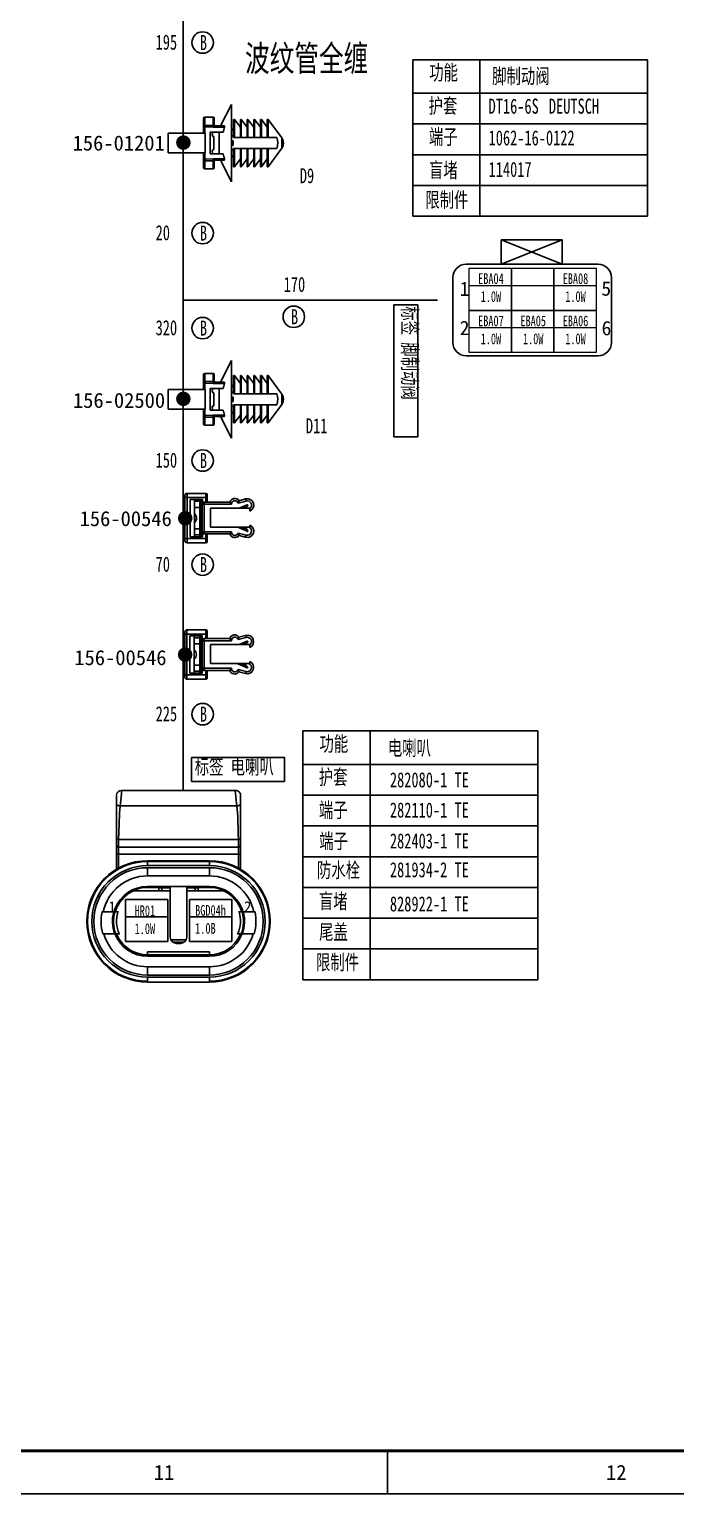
# Model space of a CAD drawing. Header units: millimetres. Extents: x 1543 to 5748, y 1576 to 2417.
# Drawn here: x 2616.5 to 2766.7, y 1576.3 to 1916.8 of the extents above; entities that cross this region are included whole.
import ezdxf

# ---------------------------------------------------------------- set-up
doc = ezdxf.new("R2010")
doc.units = ezdxf.units.MM
doc.layers.get('0').update_dxf_attribs({"lineweight": 25})
doc.layers.add('11文本层', color=255, linetype='Continuous')
for name, color, linetype, lineweight in [('1轮廓实线层', 7, 'Continuous', 50), ('6文字层', 3, 'Continuous', 25), ('_0', 7, 'Continuous', 25), ('_1轮廓实线层', 7, 'Continuous', 40), ('图框层', 7, 'Continuous', 25), ('基本型', 7, 'Continuous', 18)]:
    doc.layers.add(name, color=color, linetype=linetype, lineweight=lineweight)
doc.styles.get("Standard").update_dxf_attribs({"font": ''})
doc.styles.add('仿宋体', font='', dxfattribs={"width": 0.7, "height": 3.5})
doc.styles.add('仿宋体GB2312', font='', dxfattribs={"width": 0.7})
doc.styles.add('标准', font='fangsong.ttf', dxfattribs={"width": 0.7, "height": 3.5})
doc.styles.get('Standard').set_extended_font_data('SimSun')
doc.styles.get('仿宋体').set_extended_font_data('SimSun')
doc.styles.get('仿宋体GB2312').set_extended_font_data('SimSun')

# ---------------------------------------------------------------- blocks, each defined once
blk = doc.blocks.new('ZwmFrameMain_A0X5^_^分区图框^_^landscape')
at = {"color": 3}
blk.add_line((1131.38, 0), (1131.38, -10), dxfattribs=at)
at = {"lineweight": 50}
blk.add_line((4170, 0), (0, 0), dxfattribs=at)
at = {"layer": '图框层', "color": 1}
blk.add_line((4180, -10), (-25, -10), dxfattribs=at)
at = {"color": 3, "char_height": 3.5, "attachment_point": 1}
for s, insert in [('11', (1077.03, -3.29)), ('12', (1182.15, -3.29))]:
    blk.add_mtext_dynamic_manual_height_columns(s, width=5.7094, gutter_width=1, heights=[0], dxfattribs=dict(at, insert=insert))

msp = doc.modelspace()

# ---------------------------------------------------------------- hatches: boundary and pattern name
at = {"layer": '_1轮廓实线层', "linetype": 'ByBlock', "lineweight": -2}
h = msp.add_hatch(color=0, dxfattribs=at)
h.dxf.hatch_style = 1
edge = h.paths.add_edge_path()
edge.add_ellipse((2652.3, 1890.46), major_axis=(0, 1.7), ratio=1, start_angle=0, end_angle=360, ccw=False)
h = msp.add_hatch(color=0, dxfattribs=at)
h.dxf.hatch_style = 1
edge = h.paths.add_edge_path()
edge.add_ellipse((2652.3, 1830.87), major_axis=(0, 1.7), ratio=1, start_angle=0, end_angle=360, ccw=False)
h = msp.add_hatch(color=0, dxfattribs=at)
h.dxf.hatch_style = 1
edge = h.paths.add_edge_path()
edge.add_ellipse((2652.73, 1803.1), major_axis=(1.7, 0), ratio=1, start_angle=0, end_angle=360, ccw=False)
h = msp.add_hatch(color=0, dxfattribs=at)
h.dxf.hatch_style = 1
edge = h.paths.add_edge_path()
edge.add_ellipse((2652.71, 1771.39), major_axis=(1.7, 0), ratio=1, start_angle=0, end_angle=360, ccw=False)

# ---------------------------------------------------------------- linework, layer by layer
for p, q in [((2660.94, 1894.35), (2663.49, 1899.35)), ((2663.49, 1881.35), (2663.49, 1899.35)), ((2656.99, 1894.27), (2656.99, 1896.05)), ((2656.99, 1894.13), (2656.99, 1894.27)), ((2656.99, 1894.13), (2657.29, 1894.13)), ((2656.99, 1894.13), (2656.99, 1892.65)), ((2657.29, 1896.35), (2657.29, 1894.47)), ((2657.49, 1896.35), (2657.29, 1896.35)), ((2657.49, 1894.47), (2657.29, 1894.47)), ((2657.29, 1894.47), (2657.29, 1894.13)), ((2657.29, 1894.13), (2657.49, 1894.13)), ((2657.29, 1892.65), (2657.29, 1894.13)), ((2657.49, 1896.35), (2659.19, 1896.35)), ((2659.19, 1894.47), (2657.49, 1894.47)), ((2657.49, 1894.13), (2659.19, 1894.04)), ((2659.19, 1894.47), (2659.19, 1896.35)), ((2659.19, 1894.47), (2659.19, 1894.13)), ((2659.49, 1894.04), (2659.19, 1894.04)), ((2659.49, 1896.05), (2659.49, 1894.35)), ((2661.87, 1894.35), (2659.49, 1894.35)), ((2661.87, 1894.04), (2659.49, 1894.04)), ((2661.87, 1894.35), (2661.87, 1894.04)), ((2663.79, 1893.55), (2663.49, 1893.55)), ((2663.89, 1893.45), (2663.89, 1893.31)), ((2663.99, 1895.85), (2663.99, 1891.65)), ((2663.99, 1895.85), (2664.19, 1895.85)), ((2663.99, 1893.35), (2663.99, 1895.12)), ((2664.19, 1895.85), (2664.19, 1891.65)), ((2665.55, 1894.03), (2664.19, 1895.85)), ((2665.55, 1895.85), (2665.55, 1891.65)), ((2665.55, 1895.85), (2665.75, 1895.85)), ((2665.55, 1894.03), (2665.55, 1895.12)), ((2665.75, 1895.85), (2665.75, 1891.65)), ((2667.11, 1894.03), (2665.75, 1895.85)), ((2667.11, 1895.85), (2667.11, 1891.65)), ((2667.11, 1895.85), (2667.31, 1895.85)), ((2667.11, 1894.03), (2667.11, 1895.12)), ((2667.31, 1895.85), (2667.31, 1891.65)), ((2668.67, 1894.03), (2667.31, 1895.85)), ((2668.67, 1895.85), (2668.67, 1891.65)), ((2668.67, 1895.85), (2668.87, 1895.85)), ((2668.67, 1894.03), (2668.67, 1895.12)), ((2668.87, 1895.85), (2668.87, 1891.65)), ((2670.23, 1894.03), (2668.87, 1895.85)), ((2670.23, 1895.85), (2670.23, 1891.65)), ((2670.23, 1895.85), (2670.43, 1895.85)), ((2670.23, 1894.03), (2670.23, 1895.12)), ((2670.43, 1895.85), (2670.43, 1891.65)), ((2671.79, 1894.03), (2670.43, 1895.85)), ((2671.79, 1891.65), (2671.79, 1895.85)), ((2671.79, 1895.85), (2671.99, 1895.85)), ((2671.79, 1894.03), (2671.79, 1895.12)), ((2675.2, 1891.55), (2671.99, 1895.85)), ((2671.99, 1895.85), (2671.99, 1891.65)), ((2657.4, 1892.65), (2648.79, 1892.65)), ((2648.79, 1888.05), (2648.79, 1892.65)), ((2657.4, 1888.05), (2657.4, 1892.65)), ((2661.53, 1892.85), (2658.52, 1892.85)), ((2658.52, 1892.85), (2658.52, 1892.35)), ((2658.52, 1892.35), (2658.52, 1888.35)), ((2659.19, 1891.85), (2659.39, 1891.85)), ((2659.39, 1891.85), (2659.39, 1888.85)), ((2660.59, 1892.35), (2660.59, 1892.85)), ((2660.59, 1888.35), (2660.59, 1892.35)), ((2663.49, 1893.31), (2663.89, 1893.31)), ((2663.49, 1892.01), (2663.99, 1892.01)), ((2663.79, 1890.85), (2663.49, 1890.85)), ((2663.79, 1890.85), (2663.89, 1890.85)), ((2663.79, 1890.85), (2663.79, 1889.85)), ((2663.89, 1893.35), (2663.99, 1893.35)), ((2663.89, 1890.85), (2663.89, 1889.85)), ((2663.99, 1891.65), (2664.19, 1891.65)), ((2666.05, 1891.65), (2664.19, 1891.65)), ((2665.55, 1891.65), (2665.75, 1891.65)), ((2667.61, 1891.65), (2665.75, 1891.65)), ((2666.05, 1891.65), (2666.86, 1891.65)), ((2667.11, 1891.65), (2667.31, 1891.65)), ((2669.17, 1891.65), (2667.31, 1891.65)), ((2667.61, 1891.65), (2668.42, 1891.65)), ((2668.67, 1891.65), (2668.87, 1891.65)), ((2670.73, 1891.65), (2668.87, 1891.65)), ((2669.17, 1891.65), (2669.98, 1891.65)), ((2670.23, 1891.65), (2670.43, 1891.65)), ((2672.29, 1891.65), (2670.43, 1891.65)), ((2670.73, 1891.65), (2671.54, 1891.65)), ((2671.79, 1891.65), (2671.99, 1891.65)), ((2673.99, 1891.65), (2671.99, 1891.65)), ((2672.29, 1891.65), (2673.1, 1891.65)), ((2675.2, 1890.35), (2675.2, 1891.55)), ((2675.2, 1889.16), (2675.2, 1890.35)), ((2657.4, 1888.05), (2648.79, 1888.05)), ((2656.99, 1888.05), (2656.99, 1886.58)), ((2656.99, 1886.58), (2657.29, 1886.58)), ((2656.99, 1886.44), (2656.99, 1886.58)), ((2657.29, 1886.58), (2657.29, 1888.05)), ((2657.49, 1886.58), (2657.29, 1886.58)), ((2657.29, 1886.24), (2657.29, 1886.58)), ((2659.19, 1886.67), (2657.49, 1886.58)), ((2658.52, 1888.35), (2658.52, 1887.85)), ((2661.53, 1887.85), (2658.52, 1887.85)), ((2659.19, 1888.85), (2659.39, 1888.85)), ((2659.49, 1886.67), (2659.19, 1886.67)), ((2659.19, 1886.24), (2659.19, 1886.58)), ((2661.87, 1886.67), (2659.49, 1886.67)), ((2660.59, 1887.85), (2660.59, 1888.35)), ((2661.87, 1886.67), (2661.87, 1886.35)), ((2663.79, 1889.85), (2663.49, 1889.85)), ((2663.99, 1888.75), (2663.49, 1888.78)), ((2663.49, 1887.4), (2663.89, 1887.4)), ((2663.79, 1887.15), (2663.49, 1887.15)), ((2663.79, 1889.85), (2663.89, 1889.85)), ((2663.89, 1887.4), (2663.89, 1887.25)), ((2663.89, 1887.35), (2663.99, 1887.35)), ((2663.99, 1889.05), (2664.19, 1889.05)), ((2663.99, 1889.05), (2663.99, 1884.85)), ((2665.55, 1889.05), (2664.19, 1889.05)), ((2664.19, 1884.85), (2664.19, 1889.05)), ((2665.55, 1886.68), (2664.19, 1884.85)), ((2665.55, 1889.05), (2665.75, 1889.05)), ((2665.55, 1889.05), (2665.55, 1884.85)), ((2667.11, 1889.05), (2665.75, 1889.05)), ((2665.75, 1884.85), (2665.75, 1889.05)), ((2667.11, 1886.68), (2665.75, 1884.85)), ((2667.11, 1889.05), (2667.31, 1889.05)), ((2667.11, 1889.05), (2667.11, 1884.85)), ((2668.67, 1889.05), (2667.31, 1889.05)), ((2667.31, 1884.85), (2667.31, 1889.05)), ((2668.67, 1886.68), (2667.31, 1884.85)), ((2668.67, 1889.05), (2668.87, 1889.05)), ((2668.67, 1889.05), (2668.67, 1884.85)), ((2670.23, 1889.05), (2668.87, 1889.05)), ((2668.87, 1884.85), (2668.87, 1889.05)), ((2670.23, 1886.68), (2668.87, 1884.85)), ((2670.23, 1889.05), (2670.43, 1889.05)), ((2670.23, 1889.05), (2670.23, 1884.85)), ((2671.79, 1889.05), (2670.43, 1889.05)), ((2670.43, 1884.85), (2670.43, 1889.05)), ((2671.79, 1886.68), (2670.43, 1884.85)), ((2671.79, 1889.05), (2671.99, 1889.05)), ((2671.79, 1884.85), (2671.79, 1889.05)), ((2675.2, 1889.16), (2671.99, 1884.85)), ((2673.99, 1889.05), (2671.99, 1889.05)), ((2671.99, 1889.05), (2671.99, 1884.85)), ((2656.99, 1884.65), (2656.99, 1886.44)), ((2657.29, 1886.24), (2657.49, 1886.24)), ((2657.29, 1886.24), (2657.29, 1884.35)), ((2657.49, 1884.35), (2657.29, 1884.35)), ((2657.49, 1886.24), (2659.19, 1886.24)), ((2657.49, 1884.35), (2659.19, 1884.35)), ((2659.19, 1884.35), (2659.19, 1886.24)), ((2661.87, 1886.35), (2659.47, 1886.35)), ((2659.49, 1886.35), (2659.49, 1884.65)), ((2660.94, 1886.35), (2663.49, 1881.35)), ((2663.99, 1884.85), (2664.19, 1884.85)), ((2665.55, 1884.85), (2665.75, 1884.85)), ((2667.11, 1884.85), (2667.31, 1884.85)), ((2668.67, 1884.85), (2668.87, 1884.85)), ((2670.23, 1884.85), (2670.43, 1884.85)), ((2671.79, 1884.85), (2671.99, 1884.85)), ((2660.94, 1834.76), (2663.49, 1839.76)), ((2663.49, 1821.76), (2663.49, 1839.76)), ((2656.99, 1834.68), (2656.99, 1836.46)), ((2657.29, 1836.76), (2657.29, 1834.88)), ((2657.49, 1836.76), (2657.29, 1836.76)), ((2657.49, 1836.76), (2659.19, 1836.76)), ((2659.19, 1834.88), (2659.19, 1836.76)), ((2659.49, 1836.46), (2659.49, 1834.76)), ((2663.99, 1836.26), (2663.99, 1832.06)), ((2663.99, 1836.26), (2664.19, 1836.26)), ((2663.99, 1833.76), (2663.99, 1835.53)), ((2664.19, 1836.26), (2664.19, 1832.06)), ((2665.55, 1834.44), (2664.19, 1836.26)), ((2665.55, 1836.26), (2665.55, 1832.06)), ((2665.55, 1836.26), (2665.75, 1836.26)), ((2665.55, 1834.44), (2665.55, 1835.53)), ((2665.75, 1836.26), (2665.75, 1832.06)), ((2667.11, 1834.44), (2665.75, 1836.26)), ((2667.11, 1836.26), (2667.11, 1832.06)), ((2667.11, 1836.26), (2667.31, 1836.26)), ((2667.11, 1834.44), (2667.11, 1835.53)), ((2667.31, 1836.26), (2667.31, 1832.06)), ((2668.67, 1834.44), (2667.31, 1836.26)), ((2668.67, 1836.26), (2668.67, 1832.06)), ((2668.67, 1836.26), (2668.87, 1836.26)), ((2668.67, 1834.44), (2668.67, 1835.53)), ((2668.87, 1836.26), (2668.87, 1832.06)), ((2670.23, 1834.44), (2668.87, 1836.26)), ((2670.23, 1836.26), (2670.23, 1832.06)), ((2670.23, 1836.26), (2670.43, 1836.26)), ((2670.23, 1834.44), (2670.23, 1835.53)), ((2670.43, 1836.26), (2670.43, 1832.06)), ((2671.79, 1834.44), (2670.43, 1836.26)), ((2671.79, 1832.06), (2671.79, 1836.26)), ((2671.79, 1836.26), (2671.99, 1836.26)), ((2671.79, 1834.44), (2671.79, 1835.53)), ((2675.2, 1831.96), (2671.99, 1836.26)), ((2671.99, 1836.26), (2671.99, 1832.06)), ((2657.4, 1833.06), (2648.79, 1833.06)), ((2648.79, 1828.46), (2648.79, 1833.06)), ((2656.99, 1834.54), (2656.99, 1834.68)), ((2656.99, 1834.54), (2657.29, 1834.54)), ((2656.99, 1834.54), (2656.99, 1833.06)), ((2657.49, 1834.88), (2657.29, 1834.88)), ((2657.29, 1834.88), (2657.29, 1834.54)), ((2657.29, 1834.54), (2657.49, 1834.54)), ((2657.29, 1833.06), (2657.29, 1834.54)), ((2657.4, 1828.46), (2657.4, 1833.06)), ((2659.19, 1834.88), (2657.49, 1834.88)), ((2657.49, 1834.54), (2659.19, 1834.45)), ((2661.53, 1833.26), (2658.52, 1833.26)), ((2658.52, 1833.26), (2658.52, 1832.76)), ((2658.52, 1832.76), (2658.52, 1828.76)), ((2659.19, 1834.88), (2659.19, 1834.54)), ((2659.49, 1834.45), (2659.19, 1834.45)), ((2659.19, 1832.26), (2659.39, 1832.26)), ((2659.39, 1832.26), (2659.39, 1829.26)), ((2661.87, 1834.76), (2659.49, 1834.76)), ((2661.87, 1834.45), (2659.49, 1834.45)), ((2660.59, 1832.76), (2660.59, 1833.26)), ((2660.59, 1828.76), (2660.59, 1832.76)), ((2661.87, 1834.76), (2661.87, 1834.45)), ((2663.79, 1833.96), (2663.49, 1833.96)), ((2663.49, 1833.72), (2663.89, 1833.72)), ((2663.49, 1832.42), (2663.99, 1832.42)), ((2663.89, 1833.86), (2663.89, 1833.72)), ((2663.89, 1833.76), (2663.99, 1833.76)), ((2658.52, 1828.76), (2658.52, 1828.26)), ((2659.19, 1829.26), (2659.39, 1829.26)), ((2660.59, 1828.26), (2660.59, 1828.76)), ((2663.79, 1831.26), (2663.49, 1831.26)), ((2663.79, 1830.26), (2663.49, 1830.26)), ((2663.99, 1829.16), (2663.49, 1829.19)), ((2663.79, 1831.26), (2663.89, 1831.26)), ((2663.79, 1831.26), (2663.79, 1830.26)), ((2663.79, 1830.26), (2663.89, 1830.26)), ((2663.89, 1831.26), (2663.89, 1830.26)), ((2663.99, 1832.06), (2664.19, 1832.06)), ((2663.99, 1829.46), (2664.19, 1829.46)), ((2663.99, 1829.46), (2663.99, 1825.26)), ((2666.05, 1832.06), (2664.19, 1832.06)), ((2665.55, 1829.46), (2664.19, 1829.46)), ((2664.19, 1825.26), (2664.19, 1829.46)), ((2665.55, 1832.06), (2665.75, 1832.06)), ((2665.55, 1829.46), (2665.75, 1829.46)), ((2665.55, 1829.46), (2665.55, 1825.26)), ((2667.61, 1832.06), (2665.75, 1832.06)), ((2667.11, 1829.46), (2665.75, 1829.46)), ((2665.75, 1825.26), (2665.75, 1829.46)), ((2666.05, 1832.06), (2666.86, 1832.06)), ((2667.11, 1832.06), (2667.31, 1832.06)), ((2667.11, 1829.46), (2667.31, 1829.46)), ((2667.11, 1829.46), (2667.11, 1825.26)), ((2669.17, 1832.06), (2667.31, 1832.06)), ((2668.67, 1829.46), (2667.31, 1829.46)), ((2667.31, 1825.26), (2667.31, 1829.46)), ((2667.61, 1832.06), (2668.42, 1832.06)), ((2668.67, 1832.06), (2668.87, 1832.06)), ((2668.67, 1829.46), (2668.87, 1829.46)), ((2668.67, 1829.46), (2668.67, 1825.26)), ((2670.73, 1832.06), (2668.87, 1832.06)), ((2670.23, 1829.46), (2668.87, 1829.46)), ((2668.87, 1825.26), (2668.87, 1829.46)), ((2669.17, 1832.06), (2669.98, 1832.06)), ((2670.23, 1832.06), (2670.43, 1832.06)), ((2670.23, 1829.46), (2670.43, 1829.46)), ((2670.23, 1829.46), (2670.23, 1825.26)), ((2672.29, 1832.06), (2670.43, 1832.06)), ((2671.79, 1829.46), (2670.43, 1829.46)), ((2670.43, 1825.26), (2670.43, 1829.46)), ((2670.73, 1832.06), (2671.54, 1832.06)), ((2671.79, 1832.06), (2671.99, 1832.06)), ((2671.79, 1829.46), (2671.99, 1829.46)), ((2671.79, 1825.26), (2671.79, 1829.46)), ((2673.99, 1832.06), (2671.99, 1832.06)), ((2675.2, 1829.57), (2671.99, 1825.26)), ((2673.99, 1829.46), (2671.99, 1829.46)), ((2671.99, 1829.46), (2671.99, 1825.26)), ((2672.29, 1832.06), (2673.1, 1832.06)), ((2675.2, 1830.76), (2675.2, 1831.96)), ((2675.2, 1829.57), (2675.2, 1830.76)), ((2657.4, 1828.46), (2648.79, 1828.46)), ((2656.99, 1828.46), (2656.99, 1826.99)), ((2656.99, 1826.99), (2657.29, 1826.99)), ((2656.99, 1826.85), (2656.99, 1826.99)), ((2656.99, 1825.06), (2656.99, 1826.85)), ((2657.29, 1826.99), (2657.29, 1828.46)), ((2657.49, 1826.99), (2657.29, 1826.99)), ((2657.29, 1826.64), (2657.29, 1826.99)), ((2657.29, 1826.64), (2657.49, 1826.64)), ((2657.29, 1826.64), (2657.29, 1824.76)), ((2659.19, 1827.08), (2657.49, 1826.99)), ((2657.49, 1826.64), (2659.19, 1826.64)), ((2661.53, 1828.26), (2658.52, 1828.26)), ((2659.49, 1827.08), (2659.19, 1827.08)), ((2659.19, 1826.64), (2659.19, 1826.99)), ((2659.19, 1824.76), (2659.19, 1826.64)), ((2661.87, 1826.76), (2659.47, 1826.76)), ((2661.87, 1827.08), (2659.49, 1827.08)), ((2659.49, 1826.76), (2659.49, 1825.06)), ((2660.94, 1826.76), (2663.49, 1821.76)), ((2661.87, 1827.08), (2661.87, 1826.76)), ((2663.49, 1827.8), (2663.89, 1827.8)), ((2663.79, 1827.56), (2663.49, 1827.56)), ((2663.89, 1827.8), (2663.89, 1827.66)), ((2663.89, 1827.76), (2663.99, 1827.76)), ((2665.55, 1827.09), (2664.19, 1825.26)), ((2667.11, 1827.09), (2665.75, 1825.26)), ((2668.67, 1827.09), (2667.31, 1825.26)), ((2670.23, 1827.09), (2668.87, 1825.26)), ((2671.79, 1827.09), (2670.43, 1825.26)), ((2657.49, 1824.76), (2657.29, 1824.76)), ((2657.49, 1824.76), (2659.19, 1824.76)), ((2663.99, 1825.26), (2664.19, 1825.26)), ((2665.55, 1825.26), (2665.75, 1825.26)), ((2667.11, 1825.26), (2667.31, 1825.26)), ((2668.67, 1825.26), (2668.87, 1825.26)), ((2670.23, 1825.26), (2670.43, 1825.26)), ((2671.79, 1825.26), (2671.99, 1825.26)), ((2652.65, 1808.39), (2652.65, 1807.89)), ((2657.55, 1808.89), (2653.15, 1808.89)), ((2653.15, 1808.89), (2653.15, 1807.89)), ((2657.55, 1808.89), (2657.55, 1807.89)), ((2657.85, 1808.59), (2657.85, 1807.89)), ((2653.15, 1807.89), (2652.65, 1807.89)), ((2652.65, 1798.39), (2652.65, 1807.89)), ((2657.55, 1807.89), (2653.15, 1807.89)), ((2653.15, 1798.39), (2653.15, 1807.89)), ((2653.85, 1807.49), (2653.85, 1798.79)), ((2653.85, 1807.49), (2656.72, 1807.49)), ((2654.85, 1807.49), (2654.85, 1798.79)), ((2656.15, 1807.04), (2654.85, 1807.04)), ((2656.15, 1805.64), (2654.85, 1805.64)), ((2656.15, 1807.49), (2656.15, 1798.79)), ((2656.43, 1807.49), (2656.43, 1798.79)), ((2656.65, 1806.34), (2656.65, 1799.94)), ((2656.65, 1806.34), (2657.15, 1806.34)), ((2656.72, 1807.49), (2656.72, 1806.6)), ((2657.15, 1806.84), (2663.1, 1806.84)), ((2657.15, 1806.84), (2657.15, 1806.34)), ((2663.47, 1806.34), (2657.15, 1806.34)), ((2657.15, 1806.34), (2657.15, 1799.94)), ((2657.55, 1807.89), (2657.55, 1806.84)), ((2657.55, 1807.89), (2657.85, 1807.89)), ((2657.85, 1807.89), (2657.85, 1806.84)), ((2665.3, 1805.42), (2658.59, 1805.42)), ((2658.59, 1801.06), (2658.59, 1805.42)), ((2663.58, 1806.69), (2663.1, 1806.84)), ((2663.47, 1806.34), (2663.1, 1806.84)), ((2663.58, 1806.69), (2663.47, 1806.34)), ((2664.83, 1806.89), (2665.23, 1807.18)), ((2664.83, 1806.89), (2665.03, 1806.61)), ((2665.03, 1806.61), (2665.23, 1807.18)), ((2666.89, 1807.11), (2665.03, 1806.61)), ((2665.23, 1807.18), (2666.76, 1807.59)), ((2667.16, 1806.22), (2665.3, 1805.42)), ((2665.53, 1805.42), (2665.3, 1805.42)), ((2665.82, 1805.65), (2665.53, 1805.42)), ((2665.53, 1805.42), (2666.19, 1805.42)), ((2666.85, 1805.92), (2666.19, 1805.42)), ((2666.76, 1805.42), (2666.19, 1805.42)), ((2666.76, 1807.59), (2666.89, 1807.11)), ((2666.76, 1805.42), (2667.28, 1806.06)), ((2666.76, 1806.04), (2666.85, 1805.92)), ((2667.77, 1805.42), (2666.76, 1805.42)), ((2667.77, 1805.42), (2667.77, 1805.36)), ((2667.77, 1805.36), (2667.77, 1804.77)), ((2667.77, 1801.5), (2667.77, 1801.06)), ((2653.15, 1798.39), (2652.65, 1798.39)), ((2652.65, 1798.39), (2652.65, 1797.89)), ((2657.55, 1798.39), (2653.15, 1798.39)), ((2653.15, 1798.39), (2653.15, 1797.39)), ((2653.85, 1798.79), (2656.72, 1798.79)), ((2654.85, 1800.64), (2656.15, 1800.64)), ((2656.15, 1799.24), (2654.85, 1799.24)), ((2656.65, 1799.94), (2657.15, 1799.94)), ((2656.72, 1799.68), (2656.72, 1798.79)), ((2657.15, 1799.94), (2663.47, 1799.94)), ((2657.15, 1799.44), (2657.15, 1799.94)), ((2657.15, 1799.44), (2663.1, 1799.44)), ((2657.55, 1799.44), (2657.55, 1798.39)), ((2657.55, 1798.39), (2657.85, 1798.39)), ((2657.55, 1798.39), (2657.55, 1797.39)), ((2657.85, 1799.44), (2657.85, 1798.39)), ((2657.85, 1798.39), (2657.85, 1797.69)), ((2658.59, 1801.06), (2664.77, 1801.06)), ((2663.47, 1799.94), (2663.1, 1799.44)), ((2663.58, 1799.59), (2663.1, 1799.44)), ((2663.47, 1799.94), (2663.58, 1799.59)), ((2665.23, 1801.06), (2664.77, 1801.06)), ((2665.03, 1799.67), (2664.83, 1799.39)), ((2664.83, 1799.39), (2665.23, 1799.1)), ((2664.96, 1801), (2667.16, 1800.06)), ((2665.03, 1799.67), (2666.89, 1799.17)), ((2665.03, 1799.67), (2665.23, 1799.1)), ((2665.25, 1801.06), (2665.23, 1801.06)), ((2665.23, 1799.1), (2666.76, 1798.69)), ((2665.25, 1801.06), (2665.92, 1801.06)), ((2665.82, 1800.63), (2665.25, 1801.06)), ((2666.63, 1801.06), (2665.92, 1801.06)), ((2666.85, 1800.36), (2665.92, 1801.06)), ((2666.63, 1801.06), (2667.55, 1801.06)), ((2666.73, 1800.89), (2667.28, 1800.22)), ((2666.76, 1800.23), (2666.85, 1800.36)), ((2666.76, 1798.69), (2666.89, 1799.17)), ((2667.55, 1801.06), (2667.77, 1801.06)), ((2657.55, 1797.39), (2653.15, 1797.39)), ((2652.63, 1776.67), (2652.63, 1776.17)), ((2653.13, 1776.17), (2652.63, 1776.17)), ((2652.63, 1766.67), (2652.63, 1776.17)), ((2657.53, 1777.17), (2653.13, 1777.17)), ((2653.13, 1777.17), (2653.13, 1776.17)), ((2657.53, 1776.17), (2653.13, 1776.17)), ((2653.13, 1766.67), (2653.13, 1776.17)), ((2653.83, 1775.77), (2653.83, 1767.07)), ((2653.83, 1775.77), (2656.7, 1775.77)), ((2654.83, 1775.77), (2654.83, 1767.07)), ((2656.13, 1775.32), (2654.83, 1775.32)), ((2656.13, 1775.77), (2656.13, 1767.07)), ((2656.4, 1775.77), (2656.4, 1767.07)), ((2656.63, 1774.62), (2656.63, 1768.22)), ((2656.63, 1774.62), (2657.13, 1774.62)), ((2656.7, 1775.77), (2656.7, 1774.88)), ((2657.13, 1775.12), (2663.08, 1775.12)), ((2657.13, 1775.12), (2657.13, 1774.62)), ((2663.45, 1774.62), (2657.13, 1774.62)), ((2657.13, 1774.62), (2657.13, 1768.22)), ((2657.53, 1777.17), (2657.53, 1776.17)), ((2657.53, 1776.17), (2657.53, 1775.12)), ((2657.53, 1776.17), (2657.83, 1776.17)), ((2657.83, 1776.87), (2657.83, 1776.17)), ((2657.83, 1776.17), (2657.83, 1775.12)), ((2663.56, 1774.98), (2663.08, 1775.12)), ((2663.45, 1774.62), (2663.08, 1775.12)), ((2663.56, 1774.98), (2663.45, 1774.62)), ((2664.8, 1775.17), (2665.21, 1775.46)), ((2664.8, 1775.17), (2665, 1774.89)), ((2665, 1774.89), (2665.21, 1775.46)), ((2666.87, 1775.39), (2665, 1774.89)), ((2665.21, 1775.46), (2666.74, 1775.87)), ((2667.14, 1774.5), (2665.27, 1773.71)), ((2666.83, 1774.2), (2666.17, 1773.71)), ((2666.73, 1773.71), (2667.26, 1774.34)), ((2666.74, 1775.87), (2666.87, 1775.39)), ((2666.74, 1774.33), (2666.83, 1774.2)), ((2656.13, 1773.92), (2654.83, 1773.92)), ((2665.27, 1773.71), (2658.57, 1773.71)), ((2658.57, 1769.34), (2658.57, 1773.71)), ((2665.5, 1773.71), (2665.27, 1773.71)), ((2665.8, 1773.93), (2665.5, 1773.71)), ((2665.5, 1773.71), (2666.17, 1773.71)), ((2666.73, 1773.71), (2666.17, 1773.71)), ((2667.75, 1773.71), (2666.73, 1773.71)), ((2667.75, 1773.71), (2667.75, 1773.64)), ((2667.75, 1773.64), (2667.75, 1773.06)), ((2654.83, 1768.92), (2656.13, 1768.92)), ((2656.13, 1767.52), (2654.83, 1767.52)), ((2656.63, 1768.22), (2657.13, 1768.22)), ((2656.7, 1767.97), (2656.7, 1767.07)), ((2657.13, 1768.22), (2663.45, 1768.22)), ((2657.13, 1767.72), (2657.13, 1768.22)), ((2657.13, 1767.72), (2663.08, 1767.72)), ((2657.53, 1767.72), (2657.53, 1766.67)), ((2657.83, 1767.72), (2657.83, 1766.67)), ((2658.57, 1769.34), (2664.75, 1769.34)), ((2663.45, 1768.22), (2663.08, 1767.72)), ((2663.56, 1767.87), (2663.08, 1767.72)), ((2663.45, 1768.22), (2663.56, 1767.87)), ((2665.21, 1769.34), (2664.75, 1769.34)), ((2665, 1767.96), (2664.8, 1767.67)), ((2664.8, 1767.67), (2665.21, 1767.38)), ((2664.94, 1769.28), (2667.14, 1768.34)), ((2665, 1767.96), (2666.87, 1767.46)), ((2665, 1767.96), (2665.21, 1767.38)), ((2665.23, 1769.34), (2665.21, 1769.34)), ((2665.23, 1769.34), (2665.9, 1769.34)), ((2665.8, 1768.91), (2665.23, 1769.34)), ((2666.61, 1769.34), (2665.9, 1769.34)), ((2666.83, 1768.64), (2665.9, 1769.34)), ((2666.61, 1769.34), (2667.52, 1769.34)), ((2666.7, 1769.17), (2667.26, 1768.5)), ((2666.74, 1768.52), (2666.83, 1768.64)), ((2666.74, 1766.97), (2666.87, 1767.46)), ((2667.52, 1769.34), (2667.75, 1769.34)), ((2667.75, 1769.79), (2667.75, 1769.34)), ((2653.13, 1766.67), (2652.63, 1766.67)), ((2652.63, 1766.67), (2652.63, 1766.17)), ((2657.53, 1766.67), (2653.13, 1766.67)), ((2653.13, 1766.67), (2653.13, 1765.67)), ((2657.53, 1765.67), (2653.13, 1765.67)), ((2653.83, 1767.07), (2656.7, 1767.07)), ((2657.53, 1766.67), (2657.83, 1766.67)), ((2657.53, 1766.67), (2657.53, 1765.67)), ((2657.83, 1766.67), (2657.83, 1765.97)), ((2665.21, 1767.38), (2666.74, 1766.97))]:
    msp.add_line(p, q)
at = {"color": 0, "linetype": 'Continuous'}
for p, q in [((2726.15, 1867.87), (2740.35, 1867.87)), ((2726.15, 1862.16), (2726.15, 1867.87)), ((2740.35, 1862.16), (2726.15, 1867.87)), ((2740.35, 1867.87), (2726.15, 1862.16)), ((2740.35, 1862.16), (2740.35, 1867.87)), ((2714.94, 1843.96), (2714.94, 1859.08)), ((2751.8, 1843.96), (2751.8, 1859.08))]:
    msp.add_line(p, q, dxfattribs=at)
at = {"color": 0}
for p, q in [((2718.03, 1862.16), (2748.71, 1862.16)), ((2718.03, 1840.87), (2748.71, 1840.87))]:
    msp.add_line(p, q, dxfattribs=at)
at = {"lineweight": -2}
for p, q in [((2636.77, 1736.63), (2636.77, 1738.71)), ((2637.61, 1736.19), (2637.76, 1737.43)), ((2664.43, 1739.83), (2637.91, 1739.83)), ((2664.57, 1737.43), (2664.73, 1736.19)), ((2665.57, 1738.71), (2665.57, 1736.63)), ((2636.77, 1728.62), (2636.77, 1736.63)), ((2664.73, 1736.19), (2637.61, 1736.19)), ((2665.57, 1736.63), (2665.57, 1728.62)), ((2636.77, 1727.11), (2636.77, 1728.62)), ((2636.77, 1724.95), (2636.77, 1727.11)), ((2637.25, 1728.38), (2637.25, 1726.63)), ((2637.25, 1728.38), (2665.09, 1728.38)), ((2637.25, 1724.95), (2637.25, 1726.63)), ((2637.25, 1726.63), (2665.09, 1726.63)), ((2665.09, 1726.63), (2665.09, 1728.38)), ((2665.09, 1726.63), (2665.09, 1724.95)), ((2665.57, 1728.62), (2665.57, 1727.11)), ((2665.57, 1727.11), (2665.57, 1724.95)), ((2636.77, 1721.49), (2636.77, 1724.95)), ((2637.25, 1724.95), (2636.77, 1724.95)), ((2637.25, 1721.76), (2637.25, 1724.95)), ((2665.09, 1724.95), (2637.25, 1724.95)), ((2658.37, 1723.47), (2643.97, 1723.47)), ((2658.37, 1723.47), (2643.97, 1723.47)), ((2643.97, 1723.28), (2643.97, 1723.47)), ((2658.37, 1723.28), (2643.97, 1723.28)), ((2643.97, 1723.28), (2643.97, 1722.32)), ((2658.37, 1723.28), (2658.37, 1723.47)), ((2658.37, 1723.28), (2658.37, 1722.32)), ((2665.09, 1724.95), (2665.57, 1724.95)), ((2665.09, 1724.95), (2665.09, 1721.76)), ((2665.57, 1724.95), (2665.57, 1721.49)), ((2658.37, 1722.32), (2643.97, 1722.32)), ((2658.37, 1721.84), (2643.97, 1721.84)), ((2643.97, 1719.92), (2643.97, 1721.84)), ((2658.37, 1719.92), (2643.97, 1719.92)), ((2658.37, 1719.92), (2658.37, 1721.84)), ((2640.69, 1716.46), (2643.97, 1716.46)), ((2641.33, 1716.79), (2641.33, 1716.7)), ((2641.33, 1716.7), (2641.33, 1716.46)), ((2648.77, 1717.47), (2643.97, 1717.47)), ((2643.97, 1717.47), (2643.97, 1717.25)), ((2646.61, 1717.25), (2643.97, 1717.25)), ((2643.97, 1716.46), (2647.33, 1716.46)), ((2646.61, 1717.16), (2646.61, 1717.25)), ((2647.33, 1717.16), (2646.61, 1717.16)), ((2646.61, 1716.46), (2646.61, 1717.16)), ((2649.25, 1717.18), (2647.33, 1717.18)), ((2647.33, 1717.18), (2647.33, 1716.46)), ((2649.25, 1716.46), (2647.33, 1716.46)), ((2653.57, 1717.47), (2648.77, 1717.47)), ((2648.77, 1717.18), (2648.77, 1717.47)), ((2649.25, 1717.18), (2649.25, 1717.47)), ((2649.25, 1716.46), (2649.25, 1717.18)), ((2649.25, 1705.66), (2649.25, 1716.46)), ((2653.09, 1717.47), (2653.09, 1705.65)), ((2653.09, 1717.18), (2653.09, 1716.46)), ((2655.01, 1717.18), (2653.09, 1717.18)), ((2655.01, 1716.46), (2653.09, 1716.46)), ((2653.09, 1716.46), (2653.09, 1705.66)), ((2658.37, 1717.47), (2653.57, 1717.47)), ((2653.57, 1717.18), (2653.57, 1717.47)), ((2655.01, 1716.46), (2655.01, 1717.18)), ((2655.73, 1717.16), (2655.01, 1717.16)), ((2655.01, 1716.46), (2658.37, 1716.46)), ((2655.73, 1717.16), (2655.73, 1717.25)), ((2658.37, 1717.25), (2655.73, 1717.25)), ((2655.73, 1716.46), (2655.73, 1717.16)), ((2658.37, 1717.47), (2658.37, 1717.25)), ((2658.37, 1716.46), (2661.64, 1716.46)), ((2661.01, 1716.7), (2661.01, 1716.79)), ((2661.01, 1716.46), (2661.01, 1716.7)), ((2633.38, 1711.54), (2636.1, 1711.54)), ((2636.1, 1711.54), (2636.36, 1711.54)), ((2637.1, 1711.54), (2636.36, 1711.54)), ((2636.72, 1712.26), (2636.39, 1712.26)), ((2637.22, 1711.54), (2637.1, 1711.54)), ((2665.11, 1711.54), (2665.24, 1711.54)), ((2665.98, 1711.54), (2665.24, 1711.54)), ((2665.94, 1712.26), (2665.62, 1712.26)), ((2665.98, 1711.54), (2666.24, 1711.54)), ((2666.24, 1711.54), (2668.95, 1711.54)), ((2636.33, 1706.5), (2633.56, 1706.5)), ((2636.6, 1706.5), (2636.33, 1706.5)), ((2636.77, 1706.38), (2636.41, 1706.38)), ((2636.6, 1706.5), (2637.36, 1706.5)), ((2637.5, 1706.5), (2637.36, 1706.5)), ((2664.83, 1706.5), (2664.97, 1706.5)), ((2664.97, 1706.5), (2665.73, 1706.5)), ((2665.57, 1706.38), (2665.93, 1706.38)), ((2666, 1706.5), (2665.73, 1706.5)), ((2668.78, 1706.5), (2666, 1706.5)), ((2636.97, 1705.9), (2636.99, 1705.9)), ((2652.94, 1705.03), (2649.39, 1705.03)), ((2649.77, 1704.55), (2652.56, 1704.55)), ((2651.65, 1704.22), (2650.69, 1704.22)), ((2643.97, 1702.3), (2658.37, 1702.3)), ((2643.97, 1701.58), (2643.97, 1702.3)), ((2643.97, 1701.58), (2658.37, 1701.58)), ((2643.97, 1701.56), (2658.37, 1701.56)), ((2643.97, 1701.24), (2643.97, 1701.56)), ((2643.97, 1701.24), (2658.37, 1701.24)), ((2658.37, 1701.58), (2658.37, 1702.3)), ((2658.37, 1701.24), (2658.37, 1701.56)), ((2643.97, 1698.8), (2658.37, 1698.8)), ((2643.97, 1698.8), (2643.97, 1696.88)), ((2643.97, 1696.88), (2658.37, 1696.88)), ((2643.97, 1696.4), (2658.37, 1696.4)), ((2643.97, 1695.44), (2643.97, 1696.4)), ((2658.37, 1698.8), (2658.37, 1696.88)), ((2658.37, 1695.44), (2658.37, 1696.4)), ((2643.97, 1695.25), (2658.37, 1695.25))]:
    msp.add_line(p, q, dxfattribs=at)
for points in [[(2657.29, 1894.47), (2657.18, 1894.46), (2657.08, 1894.41), (2657, 1894.33), (2656.99, 1894.27)], [(2659.19, 1894.47), (2659.39, 1894.42), (2659.47, 1894.34)], [(2659.47, 1894.34), (2659.44, 1894.2), (2659.39, 1894.13)], [(2659.19, 1892.85), (2659.16, 1892.84), (2659.14, 1892.83), (2659.11, 1892.78), (2659.06, 1892.64), (2659.03, 1892.35)], [(2659.03, 1892.35), (2659.06, 1892.09), (2659.12, 1891.9), (2659.15, 1891.87), (2659.17, 1891.86), (2659.19, 1891.85)], [(2659.19, 1891.85), (2659.16, 1891.86), (2659.14, 1891.88), (2659.11, 1891.93), (2659.08, 1892.01)], [(2673.99, 1891.65), (2674.15, 1891.04), (2674.22, 1890.45)], [(2674.22, 1890.45), (2674.17, 1889.77), (2673.99, 1889.05)], [(2659.03, 1888.41), (2659.08, 1888.71), (2659.13, 1888.81), (2659.17, 1888.85), (2659.19, 1888.85)], [(2659.03, 1888.35), (2659.06, 1888.61), (2659.12, 1888.8), (2659.15, 1888.84), (2659.17, 1888.85), (2659.19, 1888.85)], [(2659.03, 1888.35), (2659.06, 1888.09), (2659.12, 1887.9), (2659.15, 1887.87), (2659.17, 1887.86), (2659.19, 1887.85)], [(2659.19, 1887.85), (2659.16, 1887.86), (2659.15, 1887.88), (2659.11, 1887.92), (2659.08, 1888)], [(2657.29, 1886.24), (2657.18, 1886.25), (2657.08, 1886.3), (2657, 1886.38), (2656.99, 1886.44)], [(2659.19, 1886.24), (2659.39, 1886.29), (2659.47, 1886.36)], [(2657.29, 1834.88), (2657.18, 1834.87), (2657.08, 1834.82), (2657, 1834.74), (2656.99, 1834.68)], [(2659.19, 1833.26), (2659.16, 1833.25), (2659.14, 1833.24), (2659.11, 1833.19), (2659.06, 1833.05), (2659.03, 1832.76)], [(2659.03, 1832.76), (2659.06, 1832.5), (2659.12, 1832.31), (2659.15, 1832.28), (2659.17, 1832.27), (2659.19, 1832.26)], [(2659.19, 1832.26), (2659.16, 1832.27), (2659.14, 1832.29), (2659.11, 1832.34), (2659.08, 1832.42)], [(2659.19, 1834.88), (2659.39, 1834.83), (2659.47, 1834.75)], [(2659.47, 1834.75), (2659.44, 1834.6), (2659.39, 1834.54)], [(2659.03, 1828.82), (2659.08, 1829.12), (2659.13, 1829.22), (2659.17, 1829.26), (2659.19, 1829.26)], [(2659.03, 1828.76), (2659.06, 1829.02), (2659.12, 1829.21), (2659.15, 1829.25), (2659.17, 1829.26), (2659.19, 1829.26)], [(2659.03, 1828.76), (2659.06, 1828.5), (2659.12, 1828.31), (2659.15, 1828.28), (2659.17, 1828.27), (2659.19, 1828.26)], [(2673.99, 1832.06), (2674.15, 1831.45), (2674.22, 1830.86)], [(2674.22, 1830.86), (2674.17, 1830.18), (2673.99, 1829.46)], [(2657.29, 1826.64), (2657.18, 1826.66), (2657.08, 1826.71), (2657, 1826.79), (2656.99, 1826.85)], [(2659.19, 1828.26), (2659.16, 1828.27), (2659.15, 1828.29), (2659.11, 1828.33), (2659.08, 1828.41)], [(2659.19, 1826.64), (2659.39, 1826.69), (2659.47, 1826.77)]]:
    msp.add_lwpolyline(points)
for points in [[(2637.76, 1737.43), (2637.95, 1739.12), (2637.95, 1739.75), (2637.93, 1739.8), (2637.92, 1739.82), (2637.92, 1739.83), (2637.91, 1739.83)], [(2664.43, 1739.83), (2664.42, 1739.83), (2664.41, 1739.82), (2664.4, 1739.81), (2664.39, 1739.78), (2664.37, 1739.67), (2664.38, 1739.17), (2664.57, 1737.43)], [(2637.25, 1728.38), (2637.36, 1731.98), (2637.43, 1734.52), (2637.61, 1736.19)], [(2664.73, 1736.19), (2664.94, 1733.79), (2665.06, 1729.73), (2665.09, 1728.38)]]:
    msp.add_lwpolyline(points, dxfattribs=at)
for centre, radius, start, end in [((2657.29, 1896.05), 0.3, 90.0109, 179.9933), ((2659.19, 1896.05), 0.3, 0.0051, 89.9891), ((2659.18, 1894.32), 0.28, 271.6909, 318.0317), ((2678.56, 1888.59), 17.55, 161.9381, 165.9562), ((2663.79, 1893.45), 0.1, 360, 90), ((2660.2, 1892.37), 1.16, 163.3064, 179.4791), ((2673.59, 1890.35), 2, 323.3437, 36.6563), ((2659.18, 1886.39), 0.28, 41.9793, 88.3229), ((2659.17, 1886.38), 0.301, 356.7895, 41.4835), ((2678.56, 1892.11), 17.55, 194.0438, 198.0619), ((2663.79, 1887.25), 0.1, 270, 360), ((2657.29, 1884.65), 0.3, 180.0067, 269.9891), ((2659.19, 1884.65), 0.3, 270.0109, 359.9949), ((2657.29, 1836.46), 0.3, 90.0109, 179.9933), ((2659.19, 1836.46), 0.3, 0.0051, 89.9891), ((2660.2, 1832.78), 1.16, 163.3064, 179.4791), ((2659.18, 1834.73), 0.28, 271.6909, 318.0317), ((2678.56, 1829), 17.55, 161.9381, 165.9562), ((2663.79, 1833.86), 0.1, 360, 90), ((2673.59, 1830.76), 2, 323.3437, 36.6563), ((2659.18, 1826.8), 0.28, 41.9793, 88.3229), ((2659.17, 1826.79), 0.301, 356.7895, 41.4835), ((2678.56, 1832.52), 17.55, 194.0438, 198.0619), ((2663.79, 1827.66), 0.1, 270, 360), ((2657.29, 1825.06), 0.3, 180.0067, 269.9891), ((2659.19, 1825.06), 0.3, 270.0109, 359.9949), ((2653.15, 1808.39), 0.5, 90, 180), ((2657.55, 1808.59), 0.3, 0, 90), ((2657.15, 1806.34), 0.5, 90, 180), ((2664.25, 1806.49), 1.2, 35.0471, 163.0423), ((2664.25, 1806.49), 0.7, 35.0471, 163.0422), ((2667.15, 1806.14), 1.5, 294.4845, 105), ((2667.15, 1806.14), 1, 308.4382, 105), ((2667.2, 1806.12), 0.1, 320.558, 113), ((2653.95, 1803.14), 1.4, 0, 49.9948), ((2653.95, 1803.14), 1.4, 310.0052, 0), ((2667.15, 1800.14), 1.5, 255, 65.5155), ((2657.15, 1799.94), 0.5, 180, 270), ((2664.25, 1799.79), 1.2, 196.9577, 324.9529), ((2664.25, 1799.79), 0.7, 196.9578, 324.9529), ((2664.51, 1799.94), 1.15, 67, 76.7628), ((2664.98, 1800.51), 0.6, 53.1302, 65.1497), ((2667.15, 1801.24), 0.55, 199.0459, 219.442), ((2667.15, 1800.14), 1, 255, 66.8454), ((2667.2, 1800.15), 0.1, 247, 39.442), ((2653.15, 1797.89), 0.5, 180, 270), ((2657.55, 1797.69), 0.3, 270, 0), ((2653.13, 1776.67), 0.5, 90, 180), ((2657.13, 1774.62), 0.5, 90, 180), ((2657.53, 1776.87), 0.3, 0, 90), ((2664.23, 1774.77), 1.2, 35.0471, 163.0423), ((2664.23, 1774.77), 0.7, 35.0471, 163.0422), ((2667.13, 1774.42), 1.5, 294.4845, 105), ((2667.13, 1774.42), 1, 308.4382, 105), ((2667.18, 1774.41), 0.1, 320.558, 113), ((2653.93, 1771.42), 1.4, 0, 49.9948), ((2653.93, 1771.42), 1.4, 310.0052, 0), ((2657.13, 1768.22), 0.5, 180, 270), ((2664.23, 1768.07), 1.2, 196.9577, 324.9529), ((2664.23, 1768.07), 0.7, 196.9578, 324.9529), ((2664.49, 1768.22), 1.15, 67, 76.7628), ((2664.96, 1768.8), 0.6, 53.1302, 65.1497), ((2667.13, 1769.52), 0.55, 199.0459, 219.442), ((2667.13, 1768.42), 1.5, 255, 65.5155), ((2667.13, 1768.42), 1, 255, 66.8454), ((2667.18, 1768.44), 0.1, 247, 39.442), ((2653.13, 1766.17), 0.5, 180, 270), ((2657.53, 1765.97), 0.3, 270, 0)]:
    msp.add_arc(centre, radius, start, end)
at = {"color": 0, "linetype": 'Continuous'}
for centre, start, end in [((2718.03, 1859.08), 90, 180), ((2748.71, 1859.08), 0, 90), ((2718.03, 1843.96), 180, 270), ((2748.71, 1843.96), 270, 0)]:
    msp.add_arc(centre, 3.09, start, end, dxfattribs=at)
at = {"lineweight": -2}
for centre, radius, start, end in [((2637.9, 1738.7), 1.13, 89.4235, 179.4215), ((2664.44, 1738.7), 1.13, 0.5785, 90.5791), ((2637.25, 1727.11), 0.48, 180, 270), ((2665.09, 1727.11), 0.48, 270, 0), ((2643.97, 1709.36), 14.11, 90, 270), ((2643.97, 1709.36), 14.11, 90, 270), ((2643.97, 1709.36), 13.92, 90, 270), ((2658.37, 1709.36), 14.11, 270, 90), ((2658.37, 1709.36), 14.11, 270, 90), ((2658.37, 1709.36), 13.92, 270, 90), ((2643.97, 1709.36), 12.96, 90, 270), ((2643.97, 1709.36), 12.48, 90, 270), ((2643.97, 1709.36), 10.56, 90, 168.064), ((2658.37, 1709.36), 12.96, 270, 90), ((2658.37, 1709.36), 12.48, 270, 90), ((2658.37, 1709.36), 10.56, 11.936, 90), ((2643.97, 1709.36), 8.12, 90, 159.0336), ((2643.97, 1709.38), 7.8, 114.8116, 163.9234), ((2643.97, 1709.36), 7.8, 109.7832, 114.3881), ((2643.97, 1709.36), 7.89, 90, 109.5462), ((2658.37, 1709.36), 8.12, 20.9664, 90), ((2658.37, 1709.36), 7.89, 70.4538, 90), ((2658.37, 1709.36), 7.8, 65.6119, 70.2168), ((2658.37, 1709.38), 7.8, 16.0766, 65.1884), ((2643.97, 1709.38), 10.8, 168.463, 195.466), ((2643.97, 1709.38), 8.16, 164.6505, 200.6673), ((2643.97, 1709.38), 7.91, 164.1531, 201.3516), ((2643.97, 1709.36), 8.12, 159.0336, 164.389), ((2643.97, 1709.38), 7.2, 162.5485, 203.5697), ((2658.37, 1709.38), 7.2, 336.4303, 17.4515), ((2658.37, 1709.38), 7.91, 338.6484, 15.8469), ((2658.37, 1709.36), 8.12, 15.611, 20.9664), ((2658.37, 1709.38), 8.16, 339.3327, 15.3495), ((2658.37, 1709.38), 10.8, 344.534, 11.537), ((2643.97, 1709.36), 10.56, 195.6913, 270), ((2643.97, 1709.36), 8.12, 200.604, 201.6007), ((2643.97, 1709.36), 8.12, 201.6007, 270), ((2645.67, 1716.74), 13.9, 228.2592, 231.2478), ((2643.97, 1709.38), 7.8, 201.6682, 270), ((2658.37, 1709.36), 10.56, 270, 344.3087), ((2658.37, 1709.38), 7.8, 270, 338.3318), ((2658.37, 1709.36), 8.12, 270, 338.3993), ((2656.66, 1716.74), 13.9, 308.7522, 311.7408), ((2658.37, 1709.36), 8.12, 338.3993, 339.396), ((2643.97, 1709.36), 7.8, 206.3004, 270), ((2650.69, 1705.66), 1.44, 180, 270), ((2651.65, 1705.66), 1.44, 270, 0), ((2658.37, 1709.36), 7.8, 270, 333.6996)]:
    msp.add_arc(centre, radius, start, end, dxfattribs=at)
for centre, major_axis, ratio, start_param, end_param in [((2637.59, 1736.51), (0.82, -0.133), 0.376036, 3.202665, 4.796082), ((2664.74, 1736.51), (0.82, 0.133), 0.376036, 4.628696, 6.222113), ((2637.25, 1728.62), (0.48, 0), 0.515038, 3.141593, 4.712389), ((2665.09, 1728.62), (0.48, 0), 0.515038, 4.712389, 6.283185)]:
    msp.add_ellipse(centre, major_axis=major_axis, ratio=ratio, start_param=start_param, end_param=end_param, dxfattribs=at)
at = {"layer": '11文本层', "color": 0}
for p, q in [((2705.61, 1909.74), (2705.61, 1901.94)), ((2705.61, 1909.74), (2721.21, 1909.74)), ((2721.21, 1909.74), (2760.21, 1909.74)), ((2721.21, 1909.74), (2721.21, 1873.34)), ((2760.21, 1909.74), (2760.21, 1873.34)), ((2705.61, 1901.94), (2760.21, 1901.94)), ((2705.61, 1901.94), (2705.61, 1894.79)), ((2705.61, 1894.79), (2760.21, 1894.79)), ((2705.61, 1894.79), (2705.61, 1887.64)), ((2705.61, 1887.64), (2760.21, 1887.64)), ((2705.61, 1887.64), (2705.61, 1873.34)), ((2705.61, 1880.49), (2760.21, 1880.49)), ((2705.61, 1873.34), (2760.21, 1873.34))]:
    msp.add_line(p, q, dxfattribs=at)
at = {"layer": '11文本层', "lineweight": -2}
for p, q in [((2680.09, 1753.65), (2680.09, 1745.85)), ((2680.09, 1753.65), (2695.69, 1753.65)), ((2695.69, 1753.65), (2695.69, 1695.8)), ((2695.69, 1753.65), (2734.69, 1753.65)), ((2734.69, 1753.65), (2734.69, 1695.8)), ((2734.69, 1753.65), (2734.69, 1745.85)), ((2680.09, 1745.85), (2734.69, 1745.85)), ((2680.09, 1745.85), (2680.09, 1738.7)), ((2680.09, 1738.7), (2734.69, 1738.7)), ((2680.09, 1738.7), (2680.09, 1731.55)), ((2680.09, 1731.55), (2734.69, 1731.55)), ((2680.09, 1731.55), (2680.09, 1724.4)), ((2680.09, 1724.4), (2734.69, 1724.4)), ((2680.09, 1724.4), (2680.09, 1717.25)), ((2680.09, 1717.25), (2734.69, 1717.25)), ((2680.09, 1717.25), (2680.09, 1710.1)), ((2680.09, 1710.1), (2734.69, 1710.1)), ((2680.09, 1710.1), (2680.09, 1695.8)), ((2680.09, 1702.95), (2734.69, 1702.95)), ((2680.09, 1695.8), (2734.69, 1695.8))]:
    msp.add_line(p, q, dxfattribs=at)
at = {"layer": '1轮廓实线层', "lineweight": -2}
msp.add_line((2652.29, 2010.89), (2652.29, 1739.83), dxfattribs=at)
at = {"layer": '1轮廓实线层', "color": 0, "lineweight": -2}
msp.add_line((2711.35, 1853.8), (2652.29, 1853.8), dxfattribs=at)
msp.add_lwpolyline([(2706.83, 1852.73), (2706.83, 1822.04), (2701.24, 1822.04), (2701.24, 1852.73)], close=True, dxfattribs=at)
at = {"layer": '1轮廓实线层', "lineweight": -2}
msp.add_lwpolyline([(2654.2, 1747.49), (2675.78, 1747.49), (2675.78, 1741.9), (2654.2, 1741.9)], close=True, dxfattribs=at)
at = {"layer": '_0'}
for centre in [(2656.78, 1913.72), (2656.78, 1869.41), (2656.78, 1847.32), (2656.78, 1816.52), (2656.78, 1792.32), (2656.78, 1757.54)]:
    msp.add_circle(centre, 2.5, dxfattribs=at)
at = {"layer": '_0', "color": 0}
msp.add_circle((2677.96, 1849.95), 2.5, dxfattribs=at)
at = {"layer": '基本型', "color": 0}
for p, q in [((2718.77, 1851.44), (2718.77, 1861.27)), ((2718.77, 1861.27), (2728.6, 1861.27)), ((2728.6, 1851.44), (2728.6, 1861.27)), ((2728.6, 1861.27), (2738.43, 1861.27)), ((2728.6, 1861.27), (2728.6, 1851.44)), ((2738.43, 1851.44), (2738.43, 1861.27)), ((2738.43, 1861.27), (2748.25, 1861.27)), ((2738.43, 1861.27), (2738.43, 1851.44)), ((2748.25, 1861.27), (2748.25, 1851.44)), ((2728.6, 1857.18), (2718.77, 1857.18)), ((2738.43, 1857.18), (2728.6, 1857.18)), ((2748.25, 1857.18), (2738.43, 1857.18)), ((2718.77, 1841.61), (2718.77, 1851.44)), ((2718.77, 1851.44), (2728.6, 1851.44)), ((2728.6, 1851.44), (2718.77, 1851.44)), ((2728.6, 1841.61), (2728.6, 1851.44)), ((2728.6, 1851.44), (2738.43, 1851.44)), ((2728.6, 1851.44), (2728.6, 1841.61)), ((2738.43, 1851.44), (2728.6, 1851.44)), ((2738.43, 1841.61), (2738.43, 1851.44)), ((2738.43, 1851.44), (2748.25, 1851.44)), ((2738.43, 1851.44), (2738.43, 1841.61)), ((2748.25, 1851.44), (2738.43, 1851.44)), ((2748.25, 1851.44), (2748.25, 1841.61)), ((2728.6, 1847.35), (2718.77, 1847.35)), ((2738.43, 1847.35), (2728.6, 1847.35)), ((2748.25, 1847.35), (2738.43, 1847.35)), ((2728.6, 1841.61), (2718.77, 1841.61)), ((2738.43, 1841.61), (2728.6, 1841.61)), ((2748.25, 1841.61), (2738.43, 1841.61))]:
    msp.add_line(p, q, dxfattribs=at)
at = {"layer": '基本型', "lineweight": -2}
for p, q in [((2638.83, 1714.48), (2648.66, 1714.48)), ((2638.83, 1714.48), (2638.83, 1704.65)), ((2648.66, 1714.48), (2648.66, 1704.65)), ((2653.75, 1714.48), (2663.58, 1714.48)), ((2653.75, 1714.48), (2653.75, 1704.65)), ((2663.58, 1714.48), (2663.58, 1704.65)), ((2648.66, 1710.39), (2638.83, 1710.39)), ((2663.58, 1710.39), (2653.75, 1710.39)), ((2648.66, 1704.65), (2638.83, 1704.65)), ((2663.58, 1704.65), (2653.75, 1704.65))]:
    msp.add_line(p, q, dxfattribs=at)

# ---------------------------------------------------------------- block references
at = {"layer": '图框层', "lineweight": -3}
msp.add_blockref('ZwmFrameMain_A0X5^_^分区图框^_^landscape', (1568.4, 1586.27), dxfattribs=at)

# ---------------------------------------------------------------- texts
at = {"color": 1, "char_height": 2.5, "width": 6.2163, "attachment_point": 1, "style": '标准'}
for s, insert in [('\\pxqc;EBA04\\P1.0W', (2720.68, 1860.07)), ('\\pxqc;EBA08\\P1.0W', (2740.34, 1860.07)), ('\\pxqc;EBA07\\P1.0W', (2720.68, 1850.24)), ('\\pxqc;EBA05\\P1.0W', (2730.51, 1850.24)), ('\\pxqc;EBA06\\P1.0W', (2740.34, 1850.24))]:
    msp.add_mtext(s, dxfattribs=dict(at, insert=insert))
at = {"char_height": 2.5, "width": 6.2163, "attachment_point": 1, "style": '标准'}
for s, insert in [('HR01\\P1.0W', (2640.97, 1713.07)), ('BGD04h\\P1.0B', (2655.04, 1713.16))]:
    msp.add_mtext(s, dxfattribs=dict(at, insert=insert))
at = {"layer": '11文本层', "color": 0, "style": '标准', "width": 0.7}
for s, p in [('功能', (2709.45, 1905.01)), ('护套', (2709.3, 1897.27)), ('DT16-6S ', (2723.25, 1897.18)), ('DEUTSCH', (2737.26, 1897.18)), ('端子', (2709.38, 1890.06)), ('1062-16-0122', (2723.25, 1889.81)), ('盲堵', (2709.38, 1882.31)), ('114017', (2723.25, 1882.49)), ('限制件', (2708.54, 1875.42))]:
    msp.add_text(s, height=3.5, dxfattribs=at).set_placement(p)
at = {"layer": '11文本层', "lineweight": -2, "style": '标准', "width": 0.7}
for s, p in [('功能', (2683.93, 1748.92)), ('护套', (2683.78, 1741.17)), ('端子', (2683.79, 1733.51)), ('端子', (2683.86, 1726.3)), ('防水栓', (2683.35, 1719.55)), ('盲堵', (2683.8, 1712.31)), ('尾盖', (2683.84, 1705.16)), ('限制件', (2683.11, 1698.1))]:
    msp.add_text(s, height=3.5, dxfattribs=at).set_placement(p)
at = {"layer": '11文本层', "attachment_point": 1, "style": '标准'}
for s, insert, char_height, width in [('{\\C1;波纹管全缠}', (2666.63, 1913.05), 6, 34.014), ('标签 {\\fFangSong_GB2312|b0|i0|c134|p49;\\C7;电喇叭}', (2654.94, 1747.1), 3.5, 27.0608)]:
    msp.add_mtext(s, dxfattribs=dict(at, insert=insert, char_height=char_height, width=width))
at = {"layer": '11文本层', "color": 0, "insert": (2724.07, 1907.68), "char_height": 3.5, "width": 41.519, "attachment_point": 1, "style": '标准'}
msp.add_mtext('脚制动阀', dxfattribs=at)
at = {"layer": '11文本层', "color": 0, "insert": (2706.71, 1852.37), "char_height": 3.5, "width": 32.2419, "attachment_point": 1, "rotation": 270, "style": '标准'}
msp.add_mtext('标签 {\\fFangSong_GB2312|b0|i0|c134|p49;脚制动阀}  ', dxfattribs=at)
at = {"layer": '11文本层', "lineweight": -2, "char_height": 3.5, "width": 30.6499, "attachment_point": 1, "style": '标准'}
for s, insert in [('{\\C7;电喇叭}', (2699.83, 1751.45)), ('{\\C7;282080-1 TE}', (2700.31, 1744.03)), ('{\\C7;282110-1 TE}', (2700.31, 1737.01)), ('{\\C7;282403-1 TE}', (2700.31, 1729.82)), ('{\\C7;281934-2 TE}', (2700.31, 1723.12)), ('{\\C7;828922-1 TE}', (2700.31, 1715.18))]:
    msp.add_mtext(s, dxfattribs=dict(at, insert=insert))
at = {"layer": '1轮廓实线层', "lineweight": 0, "char_height": 3.5, "attachment_point": 1, "style": '仿宋体'}
for s, insert in [('D9', (2679.37, 1884.51)), ('D11', (2680.79, 1826.34))]:
    msp.add_mtext(s, dxfattribs=dict(at, insert=insert))
at = {"layer": '1轮廓实线层', "color": 0, "lineweight": 0, "char_height": 3.33, "attachment_point": 1}
for s, insert in [('1', (2716.54, 1858.12)), ('5', (2749.46, 1858.18)), ('2', (2716.54, 1849.02)), ('6', (2749.51, 1848.98))]:
    msp.add_mtext(s, dxfattribs=dict(at, insert=insert))
at = {"layer": '6文字层', "lineweight": -2, "char_height": 2.5, "width": 1.4371, "attachment_point": 1}
for s, insert in [('1', (2634.92, 1714.04)), ('2', (2666.4, 1714.04))]:
    msp.add_mtext(s, dxfattribs=dict(at, insert=insert))
at = {"layer": '_0', "char_height": 3.5, "attachment_point": 1}
for s, insert, width, style in [('195', (2645.85, 1915.56), 5.9278, '仿宋体'), ('B', (2656.14, 1915.48), 2.4249, '仿宋体GB2312'), ('20', (2645.85, 1871.25), 5.9278, '仿宋体'), ('B', (2656.14, 1871.17), 2.4249, '仿宋体GB2312'), ('320', (2645.85, 1849.16), 5.9278, '仿宋体'), ('B', (2656.14, 1849.08), 2.4249, '仿宋体GB2312'), ('150', (2645.85, 1818.36), 5.9278, '仿宋体'), ('B', (2656.14, 1818.28), 2.4249, '仿宋体GB2312'), ('70', (2645.85, 1794.16), 5.9278, '仿宋体'), ('B', (2656.14, 1794.08), 2.4249, '仿宋体GB2312'), ('225', (2645.85, 1759.38), 5.9278, '仿宋体'), ('B', (2656.14, 1759.3), 2.4249, '仿宋体GB2312')]:
    msp.add_mtext(s, dxfattribs=dict(at, insert=insert, width=width, style=style))
at = {"layer": '_0', "lineweight": -2, "insert": (2626.55, 1892.11), "char_height": 3.5, "width": 22.9655, "attachment_point": 1}
msp.add_mtext('{\\fFangSong_GB2312|b0|i0|c134|p2;156-01201}', dxfattribs=at)
at = {"layer": '_0', "color": 0, "char_height": 3.5, "attachment_point": 1}
for s, insert, width, style in [('{\\C256;170}', (2675.62, 1859.23), 7.4377, '仿宋体'), ('B', (2677.31, 1851.71), 7.0322, '仿宋体GB2312')]:
    msp.add_mtext(s, dxfattribs=dict(at, insert=insert, width=width, style=style))
at = {"layer": '_1轮廓实线层', "lineweight": -2, "char_height": 3.5, "width": 22.9655, "attachment_point": 1}
for s, insert in [('{\\fFangSong_GB2312|b0|i0|c134|p2;156-02500}', (2626.63, 1832.26)), ('{\\fFangSong_GB2312|b0|i0|c134|p2;156-00546}', (2628.18, 1804.77)), ('{\\fFangSong_GB2312|b0|i0|c134|p2;156-00546}', (2626.95, 1772.44))]:
    msp.add_mtext(s, dxfattribs=dict(at, insert=insert))

doc.saveas('drawing.dxf')
